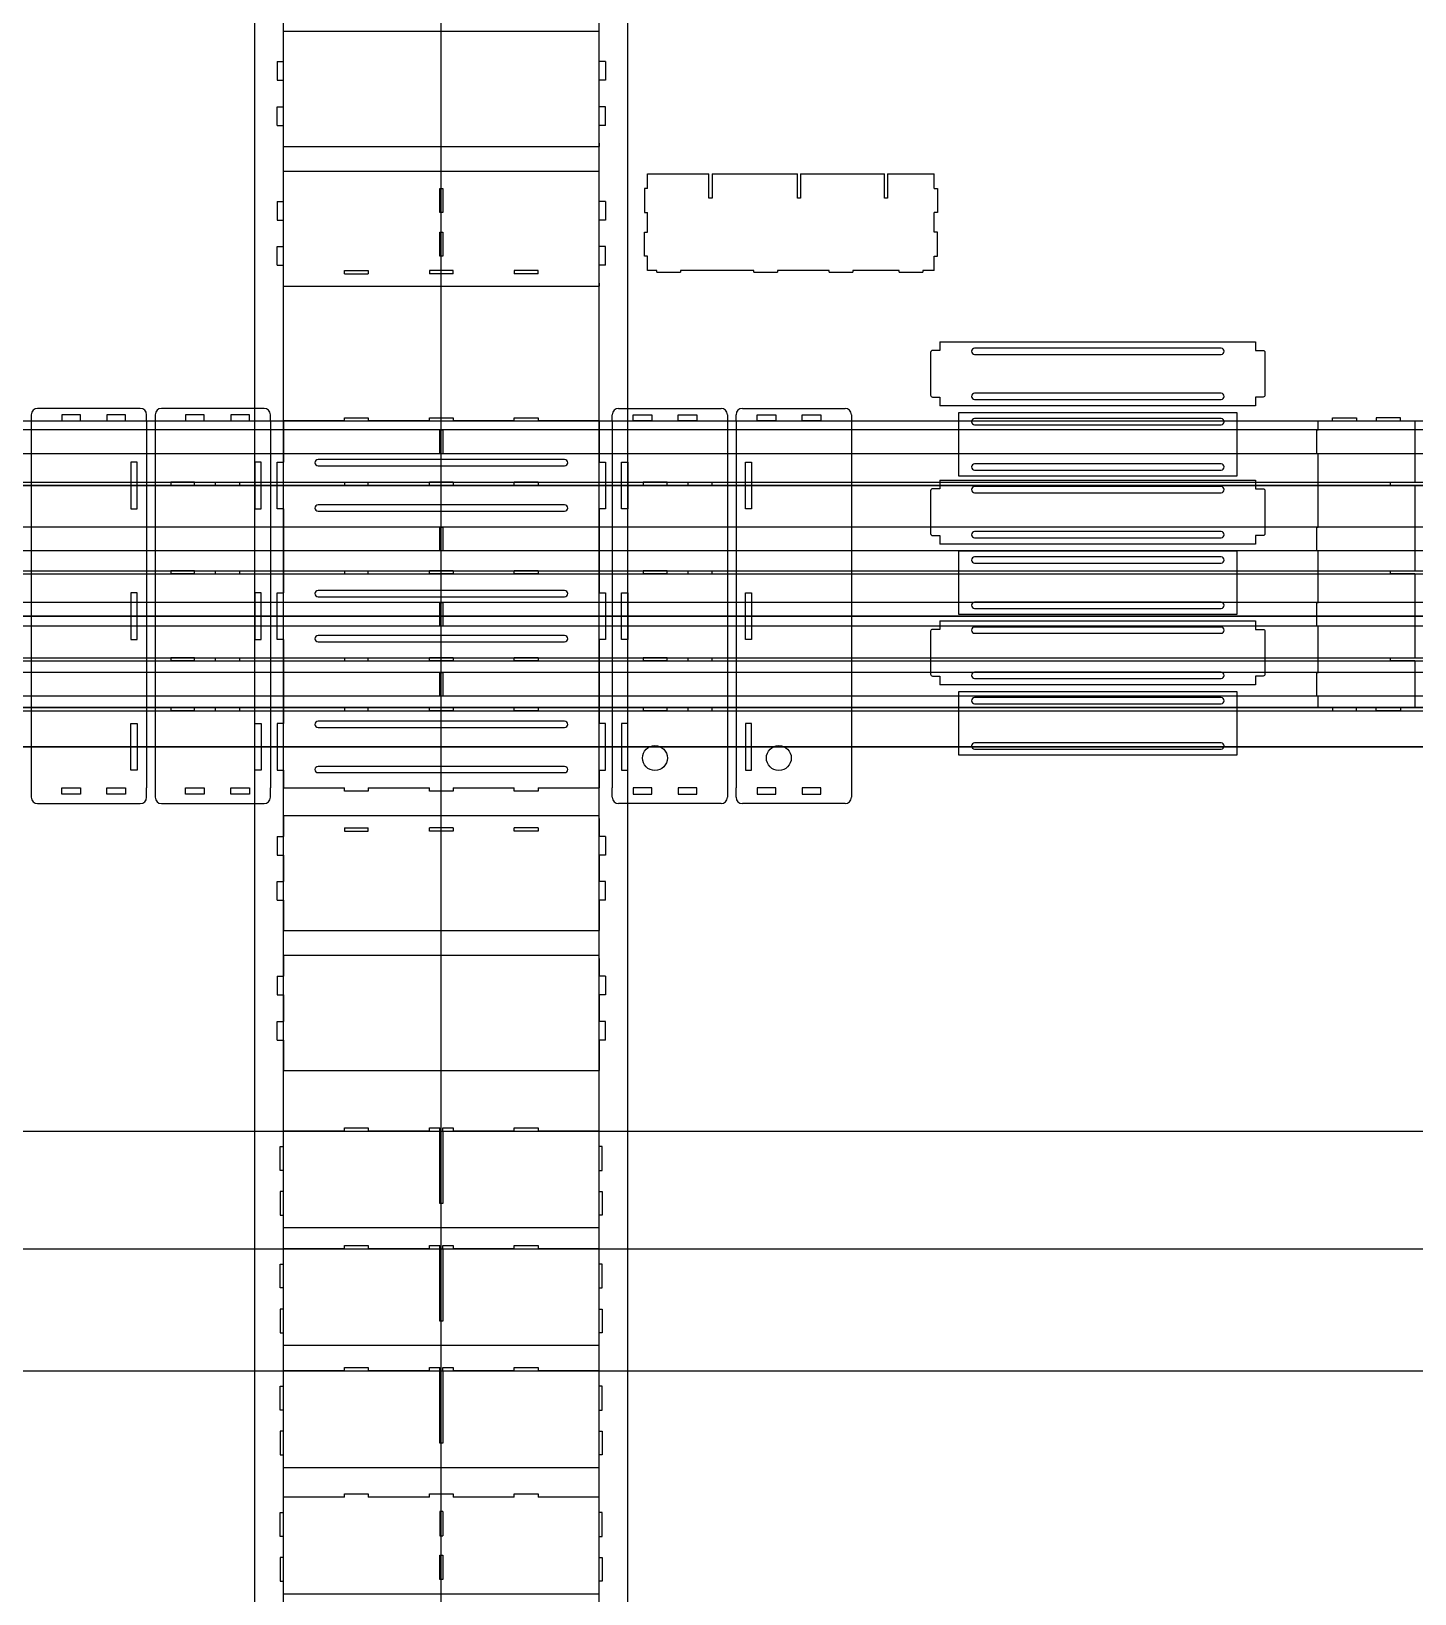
# Model space of a CAD drawing. Header units: millimetres. Extents: x 2736 to 4960, y -1265 to 1247.
import ezdxf

# ---------------------------------------------------------------- set-up
doc = ezdxf.new("R2010")
doc.units = ezdxf.units.MM
doc.header["$MEASUREMENT"] = 0
doc.layers.add('Cut', color=30, linetype='Continuous')
doc.layers.add('Diagram', color=4, linetype='Continuous', plot=False)

msp = doc.modelspace()

# ---------------------------------------------------------------- linework, layer by layer
for points in [[(3392.3, 605.8), (3397.3, 605.8), (3397.3, 567.5), (3392.3, 567.5)], [(3392.3, 449.8), (3397.3, 449.8), (3397.3, 411.6), (3392.3, 411.6)], [(3392.3, 328.6), (3397.3, 328.6), (3397.3, 290.4), (3392.3, 290.4)], [(3392.3, 216.2), (3397.3, 216.2), (3397.3, 177.9), (3392.3, 177.9)]]:
    msp.add_lwpolyline(points, close=True)
at = {"layer": 'Cut'}
for p, q in [((3141, 1246.7), (3648.7, 1246.7)), ((3141, 1198.1), (3141, 1246.7)), ((3648.7, 1198.1), (3648.7, 1246.7)), ((3131, 1198.1), (3141, 1198.1)), ((3131, 1198.1), (3131, 1168.1)), ((3658.7, 1198.1), (3648.7, 1198.1)), ((3658.7, 1198.1), (3658.7, 1168.1)), ((3131, 1168.1), (3141, 1168.1)), ((3141, 1125.4), (3141, 1168.1)), ((3658.7, 1168.1), (3648.7, 1168.1)), ((3648.7, 1125.4), (3648.7, 1168.1)), ((3131, 1125.4), (3141, 1125.4)), ((3131, 1095.4), (3131, 1125.4)), ((3658.7, 1125.4), (3648.7, 1125.4)), ((3658.7, 1095.4), (3658.7, 1125.4)), ((3131, 1095.4), (3141, 1095.4)), ((3141, 1076.7), (3141, 1095.4)), ((3648.7, 1076.7), (3648.7, 1095.4)), ((3658.7, 1095.4), (3648.7, 1095.4)), ((3141, 1066.7), (3141, 1076.7)), ((3141, 1061.7), (3648.7, 1061.7)), ((3648.7, 1066.7), (3648.7, 1076.7)), ((3648.7, 1066.7), (3648.7, 1061.7)), ((3141, 1021.9), (3648.7, 1021.9)), ((3141, 973.3), (3141, 1021.9)), ((3648.7, 973.3), (3648.7, 1021.9)), ((3726.5, 1017.3), (3825.2, 1017.3)), ((3726.5, 994.1), (3726.5, 1017.3)), ((3830.2, 1017.3), (3967.4, 1017.3)), ((3972.4, 1017.3), (4107.4, 1017.3)), ((4112.4, 1017.3), (4187.4, 1017.3)), ((4187.4, 994.1), (4187.4, 1017.3)), ((3131, 973.3), (3141, 973.3)), ((3131, 973.3), (3131, 943.3)), ((3658.7, 973.3), (3648.7, 973.3)), ((3658.7, 973.3), (3658.7, 943.3)), ((3726.5, 923.9), (3726.5, 955.3)), ((4187.4, 923.9), (4187.4, 955.3)), ((3131, 943.3), (3141, 943.3)), ((3141, 900.6), (3141, 943.3)), ((3658.7, 943.3), (3648.7, 943.3)), ((3648.7, 900.6), (3648.7, 943.3)), ((3131, 900.6), (3141, 900.6)), ((3131, 870.6), (3131, 900.6)), ((3658.7, 900.6), (3648.7, 900.6)), ((3658.7, 870.6), (3658.7, 900.6)), ((3726.5, 861.9), (3726.5, 885.1)), ((4187.4, 861.9), (4187.4, 885.1)), ((3131, 870.6), (3141, 870.6)), ((3141, 851.9), (3141, 870.6)), ((3239.3, 861.9), (3277.5, 861.9)), ((3239.3, 856.9), (3239.3, 861.9)), ((3239.3, 856.9), (3277.5, 856.9)), ((3277.5, 861.9), (3277.5, 856.9)), ((3414, 861.9), (3375.7, 861.9)), ((3375.7, 861.9), (3375.7, 856.9)), ((3414, 856.9), (3375.7, 856.9)), ((3414, 856.9), (3414, 861.9)), ((3550.4, 861.9), (3512.2, 861.9)), ((3512.2, 861.9), (3512.2, 856.9)), ((3550.4, 856.9), (3512.2, 856.9)), ((3550.4, 856.9), (3550.4, 861.9)), ((3648.7, 851.9), (3648.7, 870.6)), ((3658.7, 870.6), (3648.7, 870.6)), ((3741.2, 861.9), (3726.5, 861.9)), ((3741.2, 859.4), (3741.2, 861.9)), ((3741.2, 859.4), (3779.4, 859.4)), ((3897.1, 861.9), (3779.4, 861.9)), ((3779.4, 861.9), (3779.4, 859.4)), ((3897.1, 859.4), (3897.1, 861.9)), ((3897.1, 859.4), (3935.3, 859.4)), ((4018.3, 861.9), (3935.3, 861.9)), ((3935.3, 861.9), (3935.3, 859.4)), ((4018.3, 859.4), (4018.3, 861.9)), ((4018.3, 859.4), (4056.6, 859.4)), ((4130.7, 861.9), (4056.6, 861.9)), ((4056.6, 861.9), (4056.6, 859.4)), ((4130.7, 859.4), (4130.7, 861.9)), ((4130.7, 859.4), (4169, 859.4)), ((4187.4, 861.9), (4169, 861.9)), ((4169, 861.9), (4169, 859.4)), ((3141, 841.9), (3141, 851.9)), ((3141, 836.9), (3648.7, 836.9)), ((3648.7, 841.9), (3648.7, 851.9)), ((3648.7, 841.9), (3648.7, 836.9)), ((4196.4, 747.4), (4196.4, 733.6)), ((4704.1, 747.4), (4704.1, 733.6)), ((4196.4, 658.6), (4196.4, 644.8)), ((4704.1, 658.6), (4704.1, 644.8)), ((2735.5, 630.4), (2735.5, 15.4)), ((2910.5, 640.4), (2745.5, 640.4)), ((2920.9, 620.4), (2920.9, 630.4)), ((2934.8, 630.4), (2934.8, 15.4)), ((3109.8, 640.4), (2944.8, 640.4)), ((3120.1, 620.4), (3120.1, 630.4)), ((3669.6, 620.4), (3669.6, 630.4)), ((3679.9, 640.4), (3844.9, 640.4)), ((3854.9, 630.4), (3854.9, 15.4)), ((3868.8, 620.4), (3868.8, 630.4)), ((3879.2, 640.4), (4044.2, 640.4)), ((4054.2, 630.4), (4054.2, 15.4)), ((2920.9, 620.4), (2920.9, 30.4)), ((3120.1, 620.4), (3120.1, 30.4)), ((3141, 620.4), (3141, 554.2)), ((3239.3, 620.4), (3141, 620.4)), ((3239.3, 625.4), (3277.5, 625.4)), ((3277.5, 625.4), (3277.5, 620.4)), ((3375.7, 620.4), (3277.5, 620.4)), ((3375.7, 625.4), (3414, 625.4)), ((3414, 625.4), (3414, 620.4)), ((3512.2, 620.4), (3414, 620.4)), ((3512.2, 625.4), (3550.4, 625.4)), ((3550.4, 625.4), (3550.4, 620.4)), ((3648.7, 620.4), (3550.4, 620.4)), ((3648.7, 620.4), (3648.7, 554.2)), ((3669.6, 620.4), (3669.6, 30.4)), ((3868.8, 620.4), (3868.8, 30.4)), ((4802.1, 605.8), (4804.6, 605.8)), ((4802.1, 605.8), (4802.1, 567.5)), ((4804.6, 605.8), (4804.6, 620.4)), ((4804.6, 620.4), (4827.7, 620.4)), ((4866.5, 620.4), (4898, 620.4)), ((4936.8, 620.4), (4959.9, 620.4)), ((4959.9, 620.4), (4959.9, 521.7)), ((4804.6, 567.5), (4802.1, 567.5)), ((4804.6, 449.8), (4804.6, 567.5)), ((2997.9, 521.7), (2959.7, 521.7)), ((2959.7, 521.7), (2959.7, 516.7)), ((2997.9, 521.7), (2959.7, 521.7)), ((2997.9, 516.7), (2959.7, 516.7)), ((2997.9, 516.7), (2997.9, 521.7)), ((3031.9, 521.7), (3070.2, 521.7)), ((3031.9, 516.7), (3031.9, 521.7)), ((3031.9, 521.7), (3070.2, 521.7)), ((3031.9, 516.7), (3070.2, 516.7)), ((3070.2, 521.7), (3070.2, 516.7)), ((3239.3, 521.7), (3239.3, 516.7)), ((3239.3, 521.7), (3277.5, 521.7)), ((3239.3, 516.7), (3277.5, 516.7)), ((3277.5, 516.7), (3277.5, 521.7)), ((3375.7, 516.7), (3375.7, 521.7)), ((3414, 521.7), (3375.7, 521.7)), ((3414, 516.7), (3375.7, 516.7)), ((3414, 521.7), (3414, 516.7)), ((3512.2, 516.7), (3512.2, 521.7)), ((3550.4, 521.7), (3512.2, 521.7)), ((3550.4, 516.7), (3512.2, 516.7)), ((3550.4, 521.7), (3550.4, 516.7)), ((3757.7, 521.7), (3719.5, 521.7)), ((3719.5, 521.7), (3719.5, 516.7)), ((3757.7, 521.7), (3719.5, 521.7)), ((3757.7, 516.7), (3719.5, 516.7)), ((3757.7, 516.7), (3757.7, 521.7)), ((3791.8, 521.7), (3830, 521.7)), ((3791.8, 516.7), (3791.8, 521.7)), ((3791.8, 521.7), (3830, 521.7)), ((3791.8, 516.7), (3830, 516.7)), ((3830, 521.7), (3830, 516.7)), ((4196.4, 525), (4196.4, 511.2)), ((4704.1, 525), (4704.1, 511.2)), ((4959.9, 516.7), (4959.9, 379.6)), ((3141, 479.2), (3141, 344)), ((3648.7, 479.2), (3648.7, 344)), ((4196.4, 436.2), (4196.4, 422.4)), ((4704.1, 436.2), (4704.1, 422.4)), ((4802.1, 449.8), (4804.6, 449.8)), ((4802.1, 449.8), (4802.1, 411.6)), ((4804.6, 411.6), (4802.1, 411.6)), ((4804.6, 328.6), (4804.6, 411.6)), ((2997.9, 379.6), (2959.7, 379.6)), ((2959.7, 379.6), (2959.7, 374.6)), ((2997.9, 379.6), (2959.7, 379.6)), ((2997.9, 374.6), (2997.9, 379.6)), ((3031.9, 379.6), (3070.2, 379.6)), ((3031.9, 374.6), (3031.9, 379.6)), ((3031.9, 379.6), (3070.2, 379.6)), ((3070.2, 379.6), (3070.2, 374.6)), ((3239.3, 379.6), (3239.3, 374.6)), ((3239.3, 379.6), (3277.5, 379.6)), ((3277.5, 374.6), (3277.5, 379.6)), ((3375.7, 374.6), (3375.7, 379.6)), ((3414, 379.6), (3375.7, 379.6)), ((3414, 379.6), (3414, 374.6)), ((3512.2, 374.6), (3512.2, 379.6)), ((3550.4, 379.6), (3512.2, 379.6)), ((3550.4, 379.6), (3550.4, 374.6)), ((3757.7, 379.6), (3719.5, 379.6)), ((3719.5, 379.6), (3719.5, 374.6)), ((3757.7, 379.6), (3719.5, 379.6)), ((3757.7, 374.6), (3757.7, 379.6)), ((3791.8, 379.6), (3830, 379.6)), ((3791.8, 374.6), (3791.8, 379.6)), ((3791.8, 379.6), (3830, 379.6)), ((3830, 379.6), (3830, 374.6)), ((2997.9, 374.6), (2959.7, 374.6)), ((3031.9, 374.6), (3070.2, 374.6)), ((3239.3, 374.6), (3277.5, 374.6)), ((3414, 374.6), (3375.7, 374.6)), ((3550.4, 374.6), (3512.2, 374.6)), ((3757.7, 374.6), (3719.5, 374.6)), ((3791.8, 374.6), (3830, 374.6)), ((4959.9, 374.6), (4959.9, 239.6)), ((4802.1, 328.6), (4804.6, 328.6)), ((4802.1, 328.6), (4802.1, 290.4)), ((4196.4, 299), (4196.4, 285.2)), ((4704.1, 299), (4704.1, 285.2)), ((4804.6, 290.4), (4802.1, 290.4)), ((4804.6, 216.2), (4804.6, 290.4)), ((3141, 269), (3141, 133.8)), ((3648.7, 269), (3648.7, 133.8)), ((2997.9, 239.6), (2959.7, 239.6)), ((2959.7, 239.6), (2959.7, 234.6)), ((2997.9, 239.6), (2959.7, 239.6)), ((2997.9, 234.6), (2959.7, 234.6)), ((2997.9, 234.6), (2997.9, 239.6)), ((3031.9, 239.6), (3070.2, 239.6)), ((3031.9, 234.6), (3031.9, 239.6)), ((3031.9, 239.6), (3070.2, 239.6)), ((3031.9, 234.6), (3070.2, 234.6)), ((3070.2, 239.6), (3070.2, 234.6)), ((3239.3, 239.6), (3239.3, 234.6)), ((3239.3, 239.6), (3277.5, 239.6)), ((3239.3, 234.6), (3277.5, 234.6)), ((3277.5, 234.6), (3277.5, 239.6)), ((3375.7, 234.6), (3375.7, 239.6)), ((3414, 239.6), (3375.7, 239.6)), ((3414, 234.6), (3375.7, 234.6)), ((3414, 239.6), (3414, 234.6)), ((3512.2, 234.6), (3512.2, 239.6)), ((3550.4, 239.6), (3512.2, 239.6)), ((3550.4, 234.6), (3512.2, 234.6)), ((3550.4, 239.6), (3550.4, 234.6)), ((3757.7, 239.6), (3719.5, 239.6)), ((3719.5, 239.6), (3719.5, 234.6)), ((3757.7, 239.6), (3719.5, 239.6)), ((3757.7, 234.6), (3719.5, 234.6)), ((3757.7, 234.6), (3757.7, 239.6)), ((3791.8, 239.6), (3830, 239.6)), ((3791.8, 234.6), (3791.8, 239.6)), ((3791.8, 239.6), (3830, 239.6)), ((3791.8, 234.6), (3830, 234.6)), ((3830, 239.6), (3830, 234.6)), ((4959.9, 234.6), (4959.9, 159.6)), ((4196.4, 210.2), (4196.4, 196.4)), ((4704.1, 210.2), (4704.1, 196.4)), ((4802.1, 216.2), (4804.6, 216.2)), ((4802.1, 216.2), (4802.1, 177.9)), ((4804.6, 177.9), (4802.1, 177.9)), ((4804.6, 159.6), (4804.6, 177.9)), ((2997.9, 159.6), (2959.7, 159.6)), ((2959.7, 159.6), (2959.7, 154.6)), ((2997.9, 159.6), (2959.7, 159.6)), ((2997.9, 154.6), (2959.7, 154.6)), ((2997.9, 154.6), (2997.9, 159.6)), ((3031.9, 159.6), (3070.2, 159.6)), ((3031.9, 154.6), (3031.9, 159.6)), ((3031.9, 159.6), (3070.2, 159.6)), ((3031.9, 154.6), (3070.2, 154.6)), ((3070.2, 159.6), (3070.2, 154.6)), ((3239.3, 159.6), (3239.3, 154.6)), ((3239.3, 159.6), (3277.5, 159.6)), ((3239.3, 154.6), (3277.5, 154.6)), ((3277.5, 154.6), (3277.5, 159.6)), ((3375.7, 154.6), (3375.7, 159.6)), ((3414, 159.6), (3375.7, 159.6)), ((3414, 154.6), (3375.7, 154.6)), ((3414, 159.6), (3414, 154.6)), ((3512.2, 154.6), (3512.2, 159.6)), ((3550.4, 159.6), (3512.2, 159.6)), ((3550.4, 154.6), (3512.2, 154.6)), ((3550.4, 159.6), (3550.4, 154.6)), ((3757.7, 159.6), (3719.5, 159.6)), ((3719.5, 159.6), (3719.5, 154.6)), ((3757.7, 159.6), (3719.5, 159.6)), ((3757.7, 154.6), (3719.5, 154.6)), ((3757.7, 154.6), (3757.7, 159.6)), ((3791.8, 159.6), (3830, 159.6)), ((3791.8, 154.6), (3791.8, 159.6)), ((3791.8, 159.6), (3830, 159.6)), ((3791.8, 154.6), (3830, 154.6)), ((3830, 159.6), (3830, 154.6)), ((4804.6, 159.6), (4827.7, 159.6)), ((4866.5, 159.6), (4898, 159.6)), ((4936.8, 159.6), (4959.9, 159.6)), ((3141, 58.8), (3141, 30.4)), ((3648.7, 58.8), (3648.7, 30.4)), ((2920.9, 15.4), (2920.9, 30.4)), ((3120.1, 15.4), (3120.1, 30.4)), ((3141, 30.4), (3239.3, 30.4)), ((3239.3, 25.4), (3239.3, 30.4)), ((3277.5, 25.4), (3239.3, 25.4)), ((3277.5, 30.4), (3375.7, 30.4)), ((3375.7, 25.4), (3375.7, 30.4)), ((3414, 25.4), (3375.7, 25.4)), ((3414, 30.4), (3512.2, 30.4)), ((3512.2, 25.4), (3512.2, 30.4)), ((3550.4, 25.4), (3512.2, 25.4)), ((3550.4, 30.4), (3648.7, 30.4)), ((3669.6, 15.4), (3669.6, 30.4)), ((3868.8, 15.4), (3868.8, 30.4)), ((2745.5, 5.4), (2910.5, 5.4)), ((2944.8, 5.4), (3109.8, 5.4)), ((3844.9, 5.4), (3679.9, 5.4)), ((4044.2, 5.4), (3879.2, 5.4)), ((3141, -13.8), (3648.7, -13.8)), ((3141, -18.8), (3141, -28.8)), ((3648.7, -18.8), (3648.7, -13.8)), ((3648.7, -18.8), (3648.7, -28.8)), ((3131, -47.4), (3141, -47.4)), ((3131, -47.4), (3131, -77.4)), ((3141, -28.8), (3141, -47.4)), ((3239.3, -33.8), (3239.3, -38.8)), ((3239.3, -33.8), (3277.5, -33.8)), ((3239.3, -38.8), (3277.5, -38.8)), ((3277.5, -38.8), (3277.5, -33.8)), ((3375.7, -38.8), (3375.7, -33.8)), ((3414, -33.8), (3375.7, -33.8)), ((3414, -38.8), (3375.7, -38.8)), ((3414, -33.8), (3414, -38.8)), ((3512.2, -38.8), (3512.2, -33.8)), ((3550.4, -33.8), (3512.2, -33.8)), ((3550.4, -38.8), (3512.2, -38.8)), ((3550.4, -33.8), (3550.4, -38.8)), ((3648.7, -28.8), (3648.7, -47.4)), ((3658.7, -47.4), (3648.7, -47.4)), ((3658.7, -47.4), (3658.7, -77.4)), ((3131, -77.4), (3141, -77.4)), ((3141, -77.4), (3141, -120.1)), ((3658.7, -77.4), (3648.7, -77.4)), ((3648.7, -77.4), (3648.7, -120.1)), ((3131, -120.1), (3141, -120.1)), ((3131, -150.1), (3131, -120.1)), ((3658.7, -120.1), (3648.7, -120.1)), ((3658.7, -150.1), (3658.7, -120.1)), ((3131, -150.1), (3141, -150.1)), ((3141, -150.1), (3141, -198.8)), ((3658.7, -150.1), (3648.7, -150.1)), ((3648.7, -150.1), (3648.7, -198.8)), ((3141, -198.8), (3648.7, -198.8)), ((3141, -238.6), (3648.7, -238.6)), ((3141, -243.6), (3141, -253.6)), ((3648.7, -243.6), (3648.7, -238.6)), ((3648.7, -243.6), (3648.7, -253.6)), ((3131, -272.2), (3141, -272.2)), ((3131, -272.2), (3131, -302.2)), ((3141, -253.6), (3141, -272.2)), ((3648.7, -253.6), (3648.7, -272.2)), ((3658.7, -272.2), (3648.7, -272.2)), ((3658.7, -272.2), (3658.7, -302.2)), ((3131, -302.2), (3141, -302.2)), ((3141, -302.2), (3141, -344.9)), ((3658.7, -302.2), (3648.7, -302.2)), ((3648.7, -302.2), (3648.7, -344.9)), ((3131, -344.9), (3141, -344.9)), ((3131, -374.9), (3131, -344.9)), ((3658.7, -344.9), (3648.7, -344.9)), ((3658.7, -374.9), (3658.7, -344.9)), ((3131, -374.9), (3141, -374.9)), ((3141, -374.9), (3141, -423.6)), ((3658.7, -374.9), (3648.7, -374.9)), ((3648.7, -374.9), (3648.7, -423.6)), ((3141, -423.6), (3648.7, -423.6)), ((3141, -546), (3141, -521.1)), ((3239.3, -521.1), (3141, -521.1)), ((3239.3, -516.1), (3277.5, -516.1)), ((3277.5, -516.1), (3277.5, -521.1)), ((3375.7, -521.1), (3277.5, -521.1)), ((3375.7, -516.1), (3392.3, -516.1)), ((3392.3, -521.1), (3392.3, -516.1)), ((3397.3, -516.1), (3414, -516.1)), ((3397.3, -521.1), (3397.3, -516.1)), ((3414, -516.1), (3414, -521.1)), ((3512.2, -521.1), (3414, -521.1)), ((3512.2, -516.1), (3550.4, -516.1)), ((3550.4, -516.1), (3550.4, -521.1)), ((3648.7, -521.1), (3550.4, -521.1)), ((3648.7, -546), (3648.7, -521.1)), ((3136, -584.3), (3136, -546)), ((3136, -546), (3141, -546)), ((3653.7, -546), (3648.7, -546)), ((3653.7, -584.3), (3653.7, -546)), ((3141, -618.3), (3141, -584.3)), ((3648.7, -618.3), (3648.7, -584.3)), ((3136, -618.3), (3136, -656.5)), ((3653.7, -618.3), (3653.7, -656.5)), ((3136, -656.5), (3141, -656.5)), ((3141, -676.4), (3141, -656.5)), ((3141, -676.4), (3648.7, -676.4)), ((3648.7, -676.4), (3648.7, -656.5)), ((3653.7, -656.5), (3648.7, -656.5)), ((3141, -735.1), (3141, -710.2)), ((3239.3, -710.2), (3141, -710.2)), ((3239.3, -705.2), (3277.5, -705.2)), ((3277.5, -705.2), (3277.5, -710.2)), ((3375.7, -710.2), (3277.5, -710.2)), ((3375.7, -705.2), (3392.3, -705.2)), ((3392.3, -710.2), (3392.3, -705.2)), ((3397.3, -705.2), (3414, -705.2)), ((3397.3, -710.2), (3397.3, -705.2)), ((3414, -705.2), (3414, -710.2)), ((3512.2, -710.2), (3414, -710.2)), ((3512.2, -705.2), (3550.4, -705.2)), ((3550.4, -705.2), (3550.4, -710.2)), ((3648.7, -710.2), (3550.4, -710.2)), ((3648.7, -735.1), (3648.7, -710.2)), ((3136, -773.3), (3136, -735.1)), ((3136, -735.1), (3141, -735.1)), ((3653.7, -735.1), (3648.7, -735.1)), ((3653.7, -773.3), (3653.7, -735.1)), ((3141, -807.3), (3141, -773.3)), ((3648.7, -807.3), (3648.7, -773.3)), ((3136, -807.3), (3136, -845.6)), ((3653.7, -807.3), (3653.7, -845.6)), ((3136, -845.6), (3141, -845.6)), ((3141, -865.5), (3141, -845.6)), ((3648.7, -865.5), (3648.7, -845.6)), ((3653.7, -845.6), (3648.7, -845.6)), ((3141, -865.5), (3648.7, -865.5)), ((3239.3, -901.3), (3277.5, -901.3)), ((3277.5, -901.3), (3277.5, -906.3)), ((3375.7, -901.3), (3392.3, -901.3)), ((3392.3, -906.3), (3392.3, -901.3)), ((3397.3, -906.3), (3397.3, -901.3)), ((3397.3, -901.3), (3414, -901.3)), ((3414, -901.3), (3414, -906.3)), ((3512.2, -901.3), (3550.4, -901.3)), ((3550.4, -901.3), (3550.4, -906.3)), ((3141, -931.3), (3141, -906.3)), ((3239.3, -906.3), (3141, -906.3)), ((3375.7, -906.3), (3277.5, -906.3)), ((3512.2, -906.3), (3414, -906.3)), ((3648.7, -906.3), (3550.4, -906.3)), ((3648.7, -931.3), (3648.7, -906.3)), ((3136, -969.5), (3136, -931.3)), ((3136, -931.3), (3141, -931.3)), ((3653.7, -931.3), (3648.7, -931.3)), ((3653.7, -969.5), (3653.7, -931.3)), ((3141, -1003.5), (3141, -969.5)), ((3648.7, -1003.5), (3648.7, -969.5)), ((3136, -1003.5), (3136, -1041.7)), ((3653.7, -1003.5), (3653.7, -1041.7)), ((3136, -1041.7), (3141, -1041.7)), ((3141, -1061.7), (3141, -1041.7)), ((3648.7, -1061.7), (3648.7, -1041.7)), ((3653.7, -1041.7), (3648.7, -1041.7)), ((3141, -1061.7), (3648.7, -1061.7)), ((3239.3, -1104.5), (3277.5, -1104.5)), ((3277.5, -1104.5), (3277.5, -1109.5)), ((3375.7, -1104.5), (3414, -1104.5)), ((3414, -1104.5), (3414, -1109.5)), ((3512.2, -1104.5), (3550.4, -1104.5)), ((3550.4, -1104.5), (3550.4, -1109.5)), ((3141, -1134.5), (3141, -1109.5)), ((3239.3, -1109.5), (3141, -1109.5)), ((3375.7, -1109.5), (3277.5, -1109.5)), ((3512.2, -1109.5), (3414, -1109.5)), ((3648.7, -1109.5), (3550.4, -1109.5)), ((3648.7, -1134.5), (3648.7, -1109.5)), ((3136, -1172.7), (3136, -1134.5)), ((3136, -1134.5), (3141, -1134.5)), ((3397.3, -1132.7), (3397.3, -1171.5)), ((3653.7, -1134.5), (3648.7, -1134.5)), ((3653.7, -1172.7), (3653.7, -1134.5)), ((3141, -1206.7), (3141, -1172.7)), ((3648.7, -1206.7), (3648.7, -1172.7)), ((3397.3, -1202.9), (3397.3, -1241.7)), ((3136, -1206.7), (3136, -1244.9)), ((3653.7, -1206.7), (3653.7, -1244.9)), ((3136, -1244.9), (3141, -1244.9)), ((3141, -1264.9), (3141, -1244.9)), ((3648.7, -1264.9), (3648.7, -1244.9)), ((3653.7, -1244.9), (3648.7, -1244.9)), ((3141, -1264.9), (3648.7, -1264.9))]:
    msp.add_line(p, q, dxfattribs=at)
for points in [[(3141, 1061.7), (3141, 1066.7)], [(3830.2, 1017.3), (3830.2, 978.4), (3825.2, 978.4), (3825.2, 1017.3)], [(3972.4, 1017.3), (3972.4, 978.4), (3967.4, 978.4), (3967.4, 1017.3)], [(4112.4, 1017.3), (4112.4, 978.4), (4107.4, 978.4), (4107.4, 1017.3)], [(3726.5, 994.1), (3721.5, 994.1), (3721.5, 955.3), (3726.5, 955.3)], [(4187.4, 994.1), (4192.4, 994.1), (4192.4, 955.3), (4187.4, 955.3)], [(3726.5, 885.1), (3721.5, 885.1), (3721.5, 923.9), (3726.5, 923.9)], [(4187.4, 885.1), (4192.4, 885.1), (4192.4, 923.9), (4187.4, 923.9)], [(3141, 836.9), (3141, 841.9)], [(4196.4, 747.4), (4704.1, 747.4)], [(4704.1, 644.8), (4196.4, 644.8)], [(3239.3, 620.4), (3239.3, 625.4)], [(3375.7, 620.4), (3375.7, 625.4)], [(3512.2, 620.4), (3512.2, 625.4)], [(4827.7, 620.4), (4827.7, 625.4), (4866.5, 625.4), (4866.5, 620.4)], [(4936.8, 620.4), (4936.8, 625.4), (4898, 625.4), (4898, 620.4)], [(3141, 479.2), (3131, 479.2), (3131, 554.2), (3141, 554.2)], [(3648.7, 554.2), (3658.7, 554.2), (3658.7, 479.2), (3648.7, 479.2)], [(4196.4, 525), (4704.1, 525)], [(4959.9, 516.7), (4921.1, 516.7), (4921.1, 521.7), (4959.9, 521.7)], [(4704.1, 422.4), (4196.4, 422.4)], [(4959.9, 374.6), (4921.1, 374.6), (4921.1, 379.6), (4959.9, 379.6)], [(3141, 269), (3131, 269), (3131, 344), (3141, 344)], [(3648.7, 344), (3658.7, 344), (3658.7, 269), (3648.7, 269)], [(4196.4, 299), (4704.1, 299)], [(4959.9, 234.6), (4921.1, 234.6), (4921.1, 239.6), (4959.9, 239.6)], [(4704.1, 196.4), (4196.4, 196.4)], [(4827.7, 159.6), (4827.7, 154.6), (4866.5, 154.6), (4866.5, 159.6)], [(4936.8, 159.6), (4936.8, 154.6), (4898, 154.6), (4898, 159.6)], [(3141, 133.8), (3131, 133.8), (3131, 58.8), (3141, 58.8)], [(3648.7, 58.8), (3658.7, 58.8), (3658.7, 133.8), (3648.7, 133.8)], [(3277.5, 30.4), (3277.5, 25.4)], [(3414, 30.4), (3414, 25.4)], [(3550.4, 30.4), (3550.4, 25.4)], [(3141, -13.8), (3141, -18.8)], [(3141, -238.6), (3141, -243.6)], [(3239.3, -521.1), (3239.3, -516.1)], [(3375.7, -521.1), (3375.7, -516.1)], [(3397.3, -521.1), (3397.3, -637.6), (3392.3, -637.6), (3392.3, -521.1)], [(3512.2, -521.1), (3512.2, -516.1)], [(3141, -584.3), (3136, -584.3)], [(3648.7, -584.3), (3653.7, -584.3)], [(3141, -618.3), (3136, -618.3)], [(3648.7, -618.3), (3653.7, -618.3)], [(3239.3, -710.2), (3239.3, -705.2)], [(3375.7, -710.2), (3375.7, -705.2)], [(3397.3, -710.2), (3397.3, -826.6), (3392.3, -826.6), (3392.3, -710.2)], [(3512.2, -710.2), (3512.2, -705.2)], [(3141, -773.3), (3136, -773.3)], [(3648.7, -773.3), (3653.7, -773.3)], [(3141, -807.3), (3136, -807.3)], [(3648.7, -807.3), (3653.7, -807.3)], [(3239.3, -906.3), (3239.3, -901.3)], [(3375.7, -906.3), (3375.7, -901.3)], [(3512.2, -906.3), (3512.2, -901.3)], [(3397.3, -906.3), (3397.3, -1022.8), (3392.3, -1022.8), (3392.3, -906.3)], [(3141, -969.5), (3136, -969.5)], [(3648.7, -969.5), (3653.7, -969.5)], [(3141, -1003.5), (3136, -1003.5)], [(3648.7, -1003.5), (3653.7, -1003.5)], [(3239.3, -1109.5), (3239.3, -1104.5)], [(3375.7, -1109.5), (3375.7, -1104.5)], [(3512.2, -1109.5), (3512.2, -1104.5)], [(3397.3, -1132.7), (3392.3, -1132.7), (3392.3, -1171.5), (3397.3, -1171.5)], [(3141, -1172.7), (3136, -1172.7)], [(3648.7, -1172.7), (3653.7, -1172.7)], [(3397.3, -1241.7), (3392.3, -1241.7), (3392.3, -1202.9), (3397.3, -1202.9)], [(3141, -1206.7), (3136, -1206.7)], [(3648.7, -1206.7), (3653.7, -1206.7)]]:
    msp.add_lwpolyline(points, dxfattribs=at)
for points in [[(3392.3, 994.1), (3397.3, 994.1), (3397.3, 955.3), (3392.3, 955.3)], [(3392.3, 923.9), (3397.3, 923.9), (3397.3, 885.1), (3392.3, 885.1)], [(2784.5, 620.4), (2814.5, 620.4), (2814.5, 630.4), (2784.5, 630.4)], [(2857.2, 620.4), (2887.2, 620.4), (2887.2, 630.4), (2857.2, 630.4)], [(2983.8, 620.4), (3013.8, 620.4), (3013.8, 630.4), (2983.8, 630.4)], [(3056.4, 620.4), (3086.4, 620.4), (3086.4, 630.4), (3056.4, 630.4)], [(3733.2, 620.4), (3703.2, 620.4), (3703.2, 630.4), (3733.2, 630.4)], [(3805.9, 620.4), (3775.9, 620.4), (3775.9, 630.4), (3805.9, 630.4)], [(3932.5, 620.4), (3902.5, 620.4), (3902.5, 630.4), (3932.5, 630.4)], [(4005.2, 620.4), (3975.2, 620.4), (3975.2, 630.4), (4005.2, 630.4)], [(4226.9, 634.1), (4674, 634.1), (4674, 531.4), (4226.9, 531.4)], [(2895.9, 479.2), (2905.9, 479.2), (2905.9, 554.2), (2895.9, 554.2)], [(3095.1, 479.2), (3105.1, 479.2), (3105.1, 554.2), (3095.1, 554.2)], [(3694.6, 479.2), (3684.6, 479.2), (3684.6, 554.2), (3694.6, 554.2)], [(3893.8, 479.2), (3883.8, 479.2), (3883.8, 554.2), (3893.8, 554.2)], [(4226.9, 411.7), (4674, 411.7), (4674, 309), (4226.9, 309)], [(2895.9, 269), (2905.9, 269), (2905.9, 344), (2895.9, 344)], [(3095.1, 269), (3105.1, 269), (3105.1, 344), (3095.1, 344)], [(3694.6, 269), (3684.6, 269), (3684.6, 344), (3694.6, 344)], [(3893.8, 269), (3883.8, 269), (3883.8, 344), (3893.8, 344)], [(4226.9, 185.6), (4674, 185.6), (4674, 83), (4226.9, 83)], [(2895.9, 133.8), (2905.9, 133.8), (2905.9, 58.8), (2895.9, 58.8)], [(3095.1, 133.8), (3105.1, 133.8), (3105.1, 58.8), (3095.1, 58.8)], [(3694.6, 133.8), (3684.6, 133.8), (3684.6, 58.8), (3694.6, 58.8)], [(3893.8, 133.8), (3883.8, 133.8), (3883.8, 58.8), (3893.8, 58.8)], [(2784.5, 30.4), (2814.5, 30.4), (2814.5, 20.4), (2784.5, 20.4)], [(2857.2, 30.4), (2887.2, 30.4), (2887.2, 20.4), (2857.2, 20.4)], [(2983.8, 30.4), (3013.8, 30.4), (3013.8, 20.4), (2983.8, 20.4)], [(3056.4, 30.4), (3086.4, 30.4), (3086.4, 20.4), (3056.4, 20.4)], [(3733.2, 30.4), (3703.2, 30.4), (3703.2, 20.4), (3733.2, 20.4)], [(3805.9, 30.4), (3775.9, 30.4), (3775.9, 20.4), (3805.9, 20.4)], [(3932.5, 30.4), (3902.5, 30.4), (3902.5, 20.4), (3932.5, 20.4)], [(4005.2, 30.4), (3975.2, 30.4), (3975.2, 20.4), (4005.2, 20.4)]]:
    msp.add_lwpolyline(points, close=True, dxfattribs=at)
for points in [[(4196.4, 733.6), (4184.4, 733.6, 0.414214), (4181.4, 730.6), (4181.4, 661.6, 0.414214), (4184.4, 658.6), (4196.4, 658.6)], [(4704.1, 733.6), (4716.1, 733.6, -0.414214), (4719.1, 730.6), (4719.1, 661.6, -0.414214), (4716.1, 658.6), (4704.1, 658.6)], [(4196.4, 511.2), (4184.4, 511.2, 0.414214), (4181.4, 508.2), (4181.4, 439.2, 0.414214), (4184.4, 436.2), (4196.4, 436.2)], [(4704.1, 511.2), (4716.1, 511.2, -0.414214), (4719.1, 508.2), (4719.1, 439.2, -0.414214), (4716.1, 436.2), (4704.1, 436.2)], [(4196.4, 285.2), (4184.4, 285.2, 0.414214), (4181.4, 282.2), (4181.4, 213.2, 0.414214), (4184.4, 210.2), (4196.4, 210.2)], [(4704.1, 285.2), (4716.1, 285.2, -0.414214), (4719.1, 282.2), (4719.1, 213.2, -0.414214), (4716.1, 210.2), (4704.1, 210.2)]]:
    msp.add_lwpolyline(points, format="xyb", dxfattribs=at)
for points in [[(4648.6, 727.4, 1), (4648.6, 737.4), (4252.2, 737.4, 1), (4252.2, 727.4)], [(4648.6, 654.8, 1), (4648.6, 664.8), (4252.2, 664.8, 1), (4252.2, 654.8)], [(4648.6, 614.1, 1), (4648.6, 624.1), (4252.2, 624.1, 1), (4252.2, 614.1)], [(3593, 548.1, 1), (3593, 558.1), (3196.6, 558.1, 1), (3196.6, 548.1)], [(4648.6, 541.4, 1), (4648.6, 551.4), (4252.2, 551.4, 1), (4252.2, 541.4)], [(4648.6, 505, 1), (4648.6, 515), (4252.2, 515, 1), (4252.2, 505)], [(3593, 475.4, 1), (3593, 485.4), (3196.6, 485.4, 1), (3196.6, 475.4)], [(4648.6, 432.4, 1), (4648.6, 442.4), (4252.2, 442.4, 1), (4252.2, 432.4)], [(4648.6, 391.7, 1), (4648.6, 401.7), (4252.2, 401.7, 1), (4252.2, 391.7)], [(3593, 337.8, 1), (3593, 347.8), (3196.6, 347.8, 1), (3196.6, 337.8)], [(4648.6, 319, 1), (4648.6, 329), (4252.2, 329, 1), (4252.2, 319)], [(4648.6, 279, 1), (4648.6, 289), (4252.2, 289, 1), (4252.2, 279)], [(3593, 265.2, 1), (3593, 275.2), (3196.6, 275.2, 1), (3196.6, 265.2)], [(4648.6, 206.4, 1), (4648.6, 216.4), (4252.2, 216.4, 1), (4252.2, 206.4)], [(4648.6, 165.6, 1), (4648.6, 175.6), (4252.2, 175.6, 1), (4252.2, 165.6)], [(3593, 127.6, 1), (3593, 137.6), (3196.6, 137.6, 1), (3196.6, 127.6)], [(4648.6, 93, 1), (4648.6, 103), (4252.2, 103, 1), (4252.2, 93)], [(3593, 55, 1), (3593, 65), (3196.6, 65, 1), (3196.6, 55)]]:
    msp.add_lwpolyline(points, format="xyb", close=True, dxfattribs=at)
for centre in [(3738.3, 78.5), (3937.5, 78.5)]:
    msp.add_circle(centre, 20, dxfattribs=at)
for centre, start, end in [((2745.5, 630.4), 90, 180), ((2910.9, 630.4), 0, 90), ((2944.8, 630.4), 90, 180), ((3110.1, 630.4), 0, 90), ((3679.6, 630.4), 90, 180), ((3844.9, 630.4), 0, 90), ((3878.8, 630.4), 90, 180), ((4044.2, 630.4), 0, 90), ((2745.5, 15.4), 180, 270), ((2910.9, 15.4), 270, 0), ((2944.8, 15.4), 180, 270), ((3110.1, 15.4), 270, 0), ((3679.6, 15.4), 180, 270), ((3844.9, 15.4), 270, 0), ((3878.8, 15.4), 180, 270), ((4044.2, 15.4), 270, 0)]:
    msp.add_arc(centre, 10, start, end, dxfattribs=at)
at = {"layer": 'Diagram'}
for p, direction in [((3095.1, 125.2), (0, 1)), ((3141, 36.6), (0, 1)), ((3394.8, 25.4), (0, 1)), ((3648.7, 44.6), (0, 1)), ((3694.6, 125.2), (0, 1)), ((3375.7, 620.4), (1, 0)), ((4804.6, 605.8), (-1, 0)), ((4804.6, 567.5), (-1, 0)), ((3382.2, 521.7), (1, 0)), ((3658.7, 516.7), (-1, 0)), ((3131, 516.7), (1, 0)), ((4804.6, 449.8), (-1, 0)), ((4804.6, 411.6), (-1, 0)), ((3381.9, 379.6), (1, 0)), ((3384.8, 374.6), (1, 0)), ((4804.6, 328.6), (-1, 0)), ((3658.7, 306.5), (-1, 0)), ((3131, 306.5), (1, 0)), ((4804.6, 290.4), (-1, 0)), ((3385.2, 239.6), (1, 0)), ((3386.3, 234.6), (1, 0)), ((4804.6, 216.2), (-1, 0)), ((4803.3, 177.9), (-1, 0)), ((3531.3, 159.6), (1, 0)), ((3258.4, 159.6), (-1, 0)), ((3380.5, 154.6), (1, 0)), ((3658.7, 96.3), (-1, 0)), ((3131, 96.3), (1, 0)), ((3375.7, -521.1), (1, 0)), ((3375.7, -710.2), (1, 0)), ((3375.7, -906.3), (1, 0))]:
    msp.add_xline(p, direction, dxfattribs=at)

doc.saveas('drawing.dxf')
